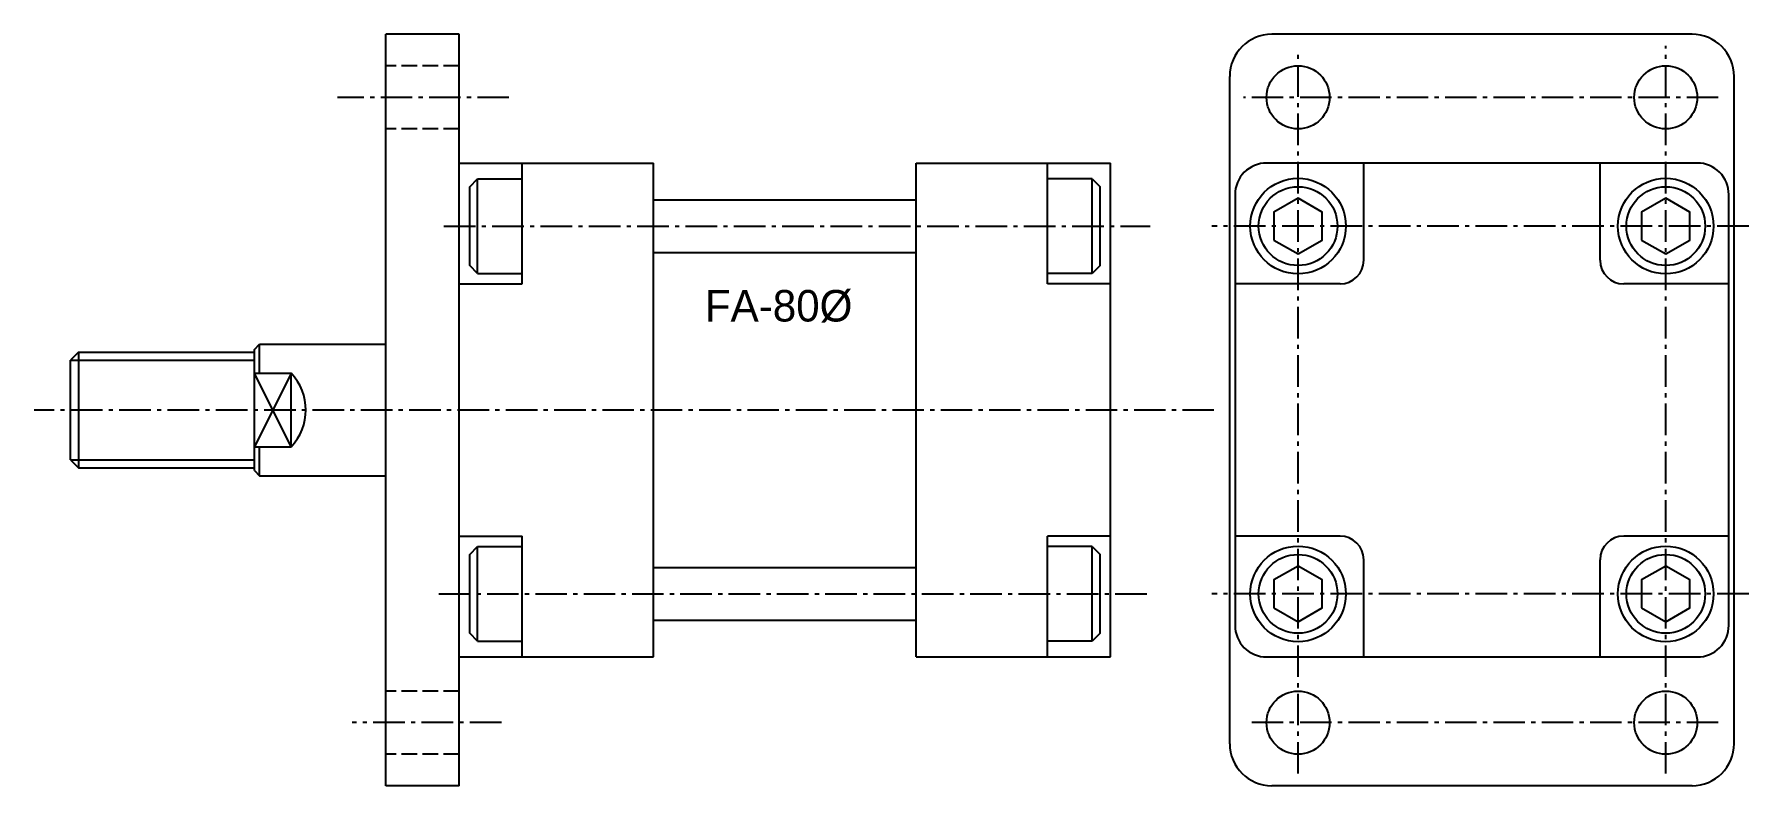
# Model space of a CAD drawing. Extents: x 215 to 542, y 215 to 358.
import ezdxf

# ---------------------------------------------------------------- set-up
doc = ezdxf.new("R2010")
doc.units = 0
doc.header["$MEASUREMENT"] = 0
doc.linetypes.add('DASHED', pattern=[4, 3, -1])
doc.linetypes.add('SCENTER', pattern=[9.2, 6, -1.2, 0.8, -1.2])
for name, color, linetype in [('CON', 2, 'CONTINUOUS'), ('DAS', 3, 'DASHED'), ('SCEN', 1, 'SCENTER'), ('UTI', 7, 'CONTINUOUS')]:
    doc.layers.add(name, color=color, linetype=linetype)

msp = doc.modelspace()

# ---------------------------------------------------------------- linework, layer by layer
at = {"layer": 'CON'}
for p, q in [((282.11, 214.69), (282.11, 357.69)), ((296.11, 357.69), (282.11, 357.69)), ((296.11, 214.69), (296.11, 357.69)), ((530.79, 357.69), (450.79, 357.69)), ((442.79, 222.69), (442.79, 349.69)), ((538.79, 222.69), (538.79, 349.69)), ((296.11, 333.19), (333.11, 333.19)), ((308.11, 310.19), (308.11, 333.19)), ((333.11, 239.19), (333.11, 333.19)), ((383.11, 333.19), (420.11, 333.19)), ((383.11, 239.19), (383.11, 333.19)), ((408.11, 310.19), (408.11, 333.19)), ((420.11, 239.19), (420.11, 333.19)), ((468.29, 314.69), (468.29, 333.19)), ((513.29, 314.69), (513.29, 333.19)), ((298.11, 328.69), (299.61, 330.19)), ((299.61, 312.19), (299.61, 330.19)), ((299.61, 330.19), (308.11, 330.19)), ((416.61, 330.19), (408.11, 330.19)), ((416.61, 312.19), (416.61, 330.19)), ((416.61, 330.19), (418.11, 328.69)), ((298.11, 313.69), (298.11, 328.69)), ((418.11, 313.69), (418.11, 328.69)), ((333.11, 326.19), (383.11, 326.19)), ((299.61, 312.19), (298.11, 313.69)), ((333.11, 316.19), (383.11, 316.19)), ((418.11, 313.69), (416.61, 312.19)), ((296.11, 310.19), (308.11, 310.19)), ((299.61, 312.19), (308.11, 312.19)), ((416.61, 312.19), (408.11, 312.19)), ((420.11, 310.19), (408.11, 310.19)), ((463.79, 310.19), (443.79, 310.19)), ((537.79, 310.19), (517.79, 310.19)), ((223.61, 297.19), (222.11, 295.69)), ((223.61, 297.19), (223.61, 275.19)), ((223.61, 297.19), (257.11, 297.19)), ((257.11, 297.69), (258.11, 298.69)), ((257.11, 274.69), (257.11, 297.69)), ((258.11, 298.69), (282.11, 298.69)), ((258.11, 293.19), (258.11, 298.69)), ((222.11, 276.69), (222.11, 295.69)), ((257.11, 293.19), (264.11, 293.19)), ((264.11, 279.19), (264.11, 293.19)), ((257.11, 279.19), (264.11, 279.19)), ((258.11, 273.69), (258.11, 279.19)), ((222.11, 276.69), (223.61, 275.19)), ((223.61, 275.19), (257.11, 275.19)), ((257.11, 274.69), (258.11, 273.69)), ((258.11, 273.69), (282.11, 273.69)), ((296.11, 262.19), (308.11, 262.19)), ((308.11, 239.19), (308.11, 262.19)), ((420.11, 262.19), (408.11, 262.19)), ((408.11, 239.19), (408.11, 262.19)), ((463.79, 262.19), (443.79, 262.19)), ((537.79, 262.19), (517.79, 262.19)), ((298.11, 258.69), (299.61, 260.19)), ((298.11, 243.69), (298.11, 258.69)), ((299.61, 242.19), (299.61, 260.19)), ((299.61, 260.19), (308.11, 260.19)), ((416.61, 260.19), (408.11, 260.19)), ((416.61, 242.19), (416.61, 260.19)), ((416.61, 260.19), (418.11, 258.69)), ((418.11, 243.69), (418.11, 258.69)), ((333.11, 256.19), (383.11, 256.19)), ((468.29, 239.19), (468.29, 257.69)), ((513.29, 239.19), (513.29, 257.69)), ((333.11, 246.19), (383.11, 246.19)), ((299.61, 242.19), (298.11, 243.69)), ((299.61, 242.19), (308.11, 242.19)), ((416.61, 242.19), (408.11, 242.19)), ((418.11, 243.69), (416.61, 242.19)), ((296.11, 239.19), (333.11, 239.19)), ((383.11, 239.19), (420.11, 239.19)), ((296.11, 214.69), (282.11, 214.69)), ((530.79, 214.69), (450.79, 214.69))]:
    msp.add_line(p, q, dxfattribs=at)
msp.add_lwpolyline([(443.79, 327.19), (443.79, 245.19, 0.414214), (449.79, 239.19), (531.79, 239.19, 0.414214), (537.79, 245.19), (537.79, 327.19, 0.414214), (531.79, 333.19), (449.79, 333.19, 0.414214)], format="xyb", close=True, dxfattribs=at)
for points in [[(451.19, 318.53), (455.79, 315.88), (460.39, 318.53), (460.39, 323.85), (455.79, 326.5), (451.19, 323.85)], [(521.19, 318.53), (525.79, 315.88), (530.39, 318.53), (530.39, 323.85), (525.79, 326.5), (521.19, 323.85)], [(451.19, 248.53), (455.79, 245.88), (460.39, 248.53), (460.39, 253.85), (455.79, 256.5), (451.19, 253.85)], [(521.19, 248.53), (525.79, 245.88), (530.39, 248.53), (530.39, 253.85), (525.79, 256.5), (521.19, 253.85)]]:
    msp.add_lwpolyline(points, close=True, dxfattribs=at)
for centre, radius in [((455.79, 345.69), 6), ((525.79, 345.69), 6), ((455.79, 321.19), 9.1), ((525.79, 321.19), 9.1), ((455.79, 321.19), 7.5), ((525.79, 321.19), 7.5), ((455.79, 251.19), 9.1), ((455.79, 251.19), 7.5), ((525.79, 251.19), 9.1), ((525.79, 251.19), 7.5), ((455.79, 226.69), 6), ((525.79, 226.69), 6)]:
    msp.add_circle(centre, radius, dxfattribs=at)
for centre, radius, start, end in [((450.79, 349.69), 8, 90, 180), ((530.79, 349.69), 8, 0, 90), ((463.79, 314.69), 4.5, 270, 360), ((517.79, 314.69), 4.5, 180, 270), ((256.7, 286.19), 10.19, 316.6226, 43.3774), ((463.79, 257.69), 4.5, 0, 90), ((517.79, 257.69), 4.5, 90, 180), ((450.79, 222.69), 8, 180, 270), ((530.79, 222.69), 8, 270, 0)]:
    msp.add_arc(centre, radius, start, end, dxfattribs=at)
at = {"layer": 'DAS'}
for p, q in [((296.11, 351.69), (282.11, 351.69)), ((296.11, 339.69), (282.11, 339.69)), ((296.11, 232.69), (282.11, 232.69)), ((296.11, 220.69), (282.11, 220.69))]:
    msp.add_line(p, q, dxfattribs=at)
at = {"layer": 'SCEN'}
for p, q in [((455.79, 217), (455.79, 354.94)), ((525.79, 217), (525.79, 355.47)), ((305.58, 345.69), (272.91, 345.69)), ((535.78, 345.69), (445.4, 345.69)), ((293.2, 321.19), (427.64, 321.19)), ((541.58, 321.19), (439.35, 321.19)), ((439.78, 286.19), (215.22, 286.19)), ((292.2, 251.19), (427.64, 251.19)), ((541.58, 251.19), (439.35, 251.19)), ((304.13, 226.69), (275.7, 226.69)), ((535.78, 226.69), (445.89, 226.69))]:
    msp.add_line(p, q, dxfattribs=at)
at = {"layer": 'UTI'}
for p, q in [((222.11, 295.69), (257.11, 295.69)), ((264.11, 279.19), (257.11, 293.19)), ((264.11, 293.19), (257.11, 279.19)), ((222.11, 276.69), (257.11, 276.69))]:
    msp.add_line(p, q, dxfattribs=at)

# ---------------------------------------------------------------- texts
msp.add_text('FA-80%%C', height=6, dxfattribs=at).set_placement((342.87, 303.03))

doc.saveas('drawing.dxf')
